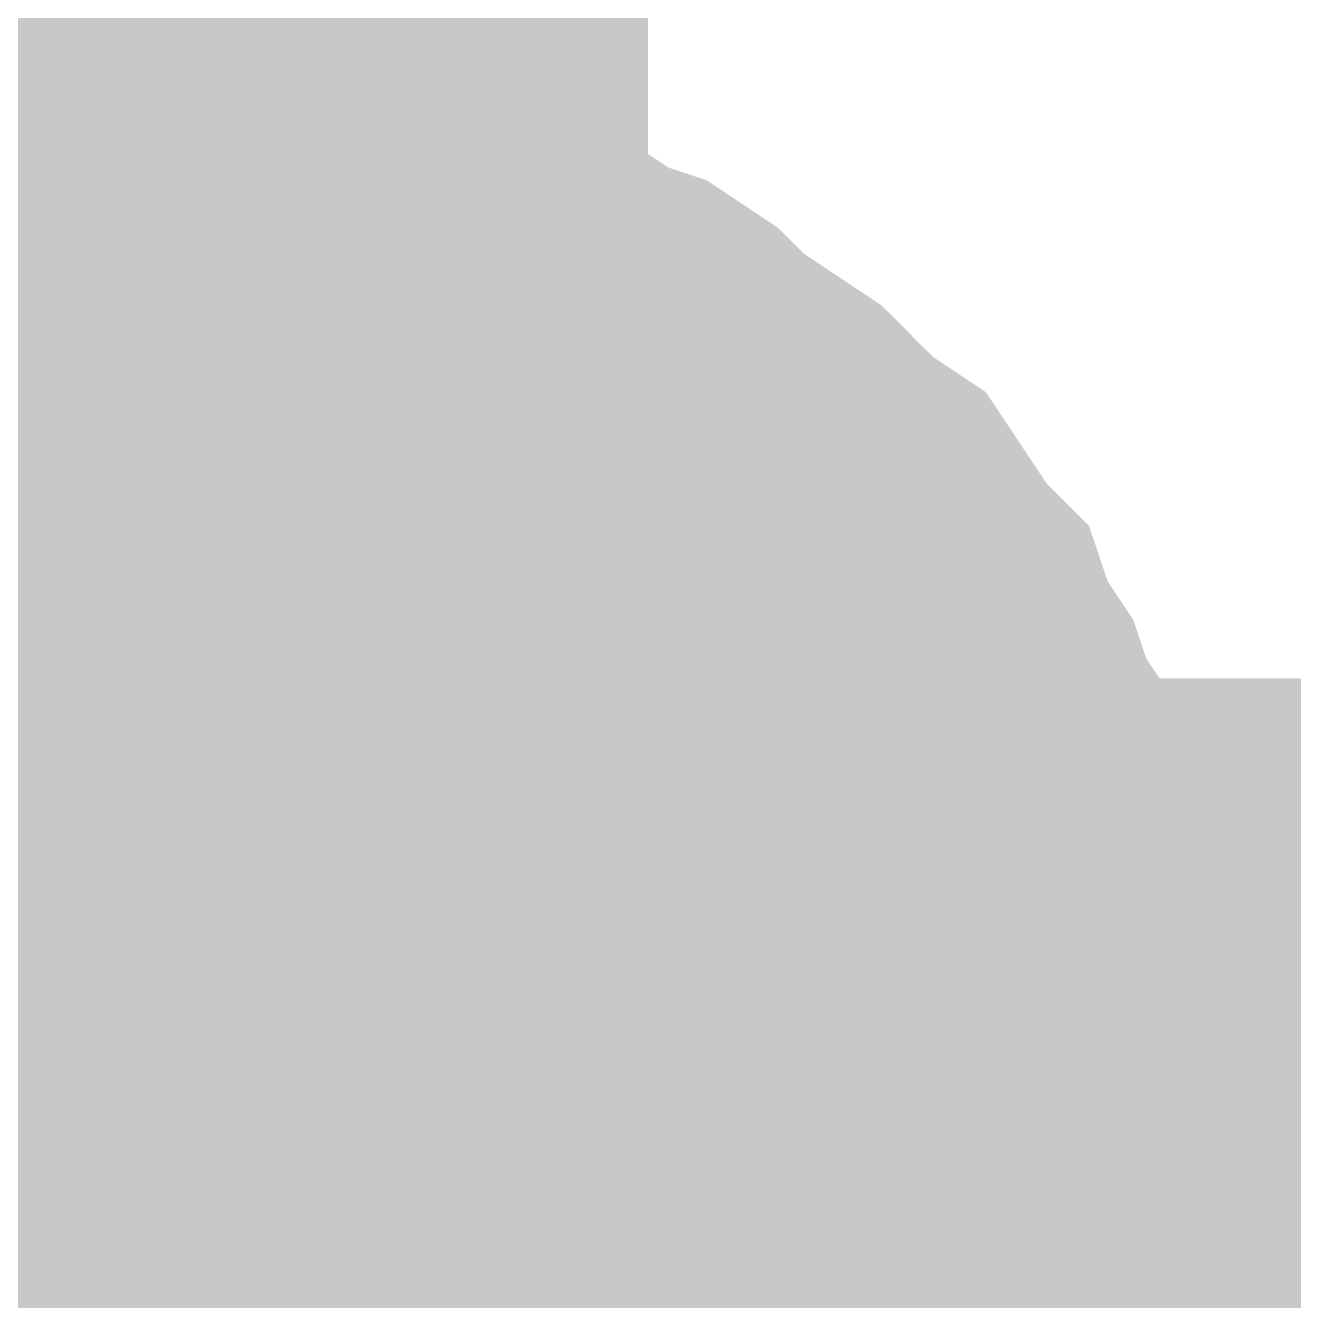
# Model space of a CAD drawing. Header units: inches. Extents: x 0 to 841, y 0 to 594.
# Drawn here: x 67.362 to 68.469, y 539.828 to 540.942 of the extents above; entities that cross this region are included whole.
import ezdxf

# ---------------------------------------------------------------- set-up
doc = ezdxf.new("R2010")
doc.units = ezdxf.units.IN
doc.layers.add('Sheet', color=255, linetype='Continuous')

msp = doc.modelspace()

# ---------------------------------------------------------------- linework, layer by layer
at = {"layer": 'Sheet'}
for points in [[(67.5306, 539.9969, 0.7493, 0.7493, 0), (67.5306, 559.9968, 0.7493, 0.7493, 0)], [(95.0302, 547.4983, 0.7493, 0.7493, 0), (95.0302, 539.9969, 0.7493, 0.7493, 0), (94.9853, 539.9969, 0.7493, 0.7493, 0), (94.9853, 539.9969, 0.7493, 0.7493, 0), (82.5212, 539.9969, 0.7493, 0.7493, 0), (67.5306, 539.9969, 0.7493, 0.7493, 0), (67.5306, 539.9969, 0.7493, 0.7493, 0), (52.5288, 539.9969, 0.7493, 0.7493, 0), (42.5239, 539.9969, 0.7493, 0.7493, 0), (42.5239, 539.9969, 0.7493, 0.7493, 0)], [(67.5306, 544.9941, 0.2997, 0.2997, 0), (67.5306, 539.9969, 0.2997, 0.2997, 0)], [(67.1938, 540.6819, 0.2997, 0.2997, 0), (67.2274, 540.7044, 0.2997, 0.2997, 0), (67.2611, 540.7156, 0.2997, 0.2997, 0), (67.3061, 540.7269, 0.2997, 0.2997, 0), (67.3397, 540.7381, 0.2997, 0.2997, 0), (67.3734, 540.7493, 0.2997, 0.2997, 0), (67.4183, 540.7493, 0.2997, 0.2997, 0), (67.452, 540.7605, 0.2997, 0.2997, 0), (67.4857, 540.7605, 0.2997, 0.2997, 0), (67.5306, 540.7605, 0.2997, 0.2997, 0)], [(67.1938, 540.6819, 0.2997, 0.2997, 0), (67.2274, 540.7044, 0.2997, 0.2997, 0), (67.2611, 540.7156, 0.2997, 0.2997, 0), (67.3061, 540.7269, 0.2997, 0.2997, 0), (67.3397, 540.7381, 0.2997, 0.2997, 0), (67.3734, 540.7493, 0.2997, 0.2997, 0), (67.4183, 540.7493, 0.2997, 0.2997, 0), (67.452, 540.7605, 0.2997, 0.2997, 0), (67.4857, 540.7605, 0.2997, 0.2997, 0), (67.5306, 540.7605, 0.2997, 0.2997, 0)], [(67.1938, 540.6819, 0.2997, 0.2997, 0), (67.2274, 540.7044, 0.2997, 0.2997, 0), (67.2611, 540.7156, 0.2997, 0.2997, 0), (67.3061, 540.7269, 0.2997, 0.2997, 0), (67.3397, 540.7381, 0.2997, 0.2997, 0), (67.3734, 540.7493, 0.2997, 0.2997, 0), (67.4183, 540.7493, 0.2997, 0.2997, 0), (67.452, 540.7605, 0.2997, 0.2997, 0), (67.4857, 540.7605, 0.2997, 0.2997, 0), (67.5306, 540.7605, 0.2997, 0.2997, 0)], [(67.5306, 540.7605, 0.2997, 0.2997, 0), (67.5306, 540.7605, 0.2997, 0.2997, 0)], [(67.5306, 540.7605, 0.2997, 0.2997, 0), (67.5643, 540.7605, 0.2997, 0.2997, 0), (67.6092, 540.7605, 0.2997, 0.2997, 0), (67.6429, 540.7493, 0.2997, 0.2997, 0), (67.6878, 540.7493, 0.2997, 0.2997, 0), (67.7215, 540.7381, 0.2997, 0.2997, 0), (67.7552, 540.7269, 0.2997, 0.2997, 0), (67.7889, 540.7156, 0.2997, 0.2997, 0), (67.8226, 540.7044, 0.2997, 0.2997, 0), (67.8563, 540.6819, 0.2997, 0.2997, 0), (67.89, 540.6707, 0.2997, 0.2997, 0), (67.9236, 540.6483, 0.2997, 0.2997, 0), (67.9461, 540.6258, 0.2997, 0.2997, 0), (67.9798, 540.6033, 0.2997, 0.2997, 0), (68.0135, 540.5809, 0.2997, 0.2997, 0), (68.0359, 540.5584, 0.2997, 0.2997, 0), (68.0584, 540.536, 0.2997, 0.2997, 0), (68.0921, 540.5135, 0.2997, 0.2997, 0), (68.1145, 540.4798, 0.2997, 0.2997, 0), (68.137, 540.4461, 0.2997, 0.2997, 0), (68.1594, 540.4237, 0.2997, 0.2997, 0), (68.1707, 540.39, 0.2997, 0.2997, 0), (68.1931, 540.3563, 0.2997, 0.2997, 0), (68.2044, 540.3226, 0.2997, 0.2997, 0), (68.2268, 540.2889, 0.2997, 0.2997, 0), (68.2381, 540.2552, 0.2997, 0.2997, 0), (68.2493, 540.2215, 0.2997, 0.2997, 0), (68.2605, 540.1878, 0.2997, 0.2997, 0), (68.2717, 540.1542, 0.2997, 0.2997, 0), (68.2717, 540.1092, 0.2997, 0.2997, 0), (68.283, 540.0755, 0.2997, 0.2997, 0), (68.283, 540.0306, 0.2997, 0.2997, 0), (68.283, 539.9969, 0.2997, 0.2997, 0)], [(67.5306, 540.7605, 0.2997, 0.2997, 0), (67.5306, 540.7605, 0.2997, 0.2997, 0)], [(67.5306, 540.7605, 0.2997, 0.2997, 0), (67.5643, 540.7605, 0.2997, 0.2997, 0), (67.6092, 540.7605, 0.2997, 0.2997, 0), (67.6429, 540.7493, 0.2997, 0.2997, 0), (67.6878, 540.7493, 0.2997, 0.2997, 0), (67.7215, 540.7381, 0.2997, 0.2997, 0), (67.7552, 540.7269, 0.2997, 0.2997, 0), (67.7889, 540.7156, 0.2997, 0.2997, 0), (67.8226, 540.7044, 0.2997, 0.2997, 0), (67.8563, 540.6819, 0.2997, 0.2997, 0), (67.89, 540.6707, 0.2997, 0.2997, 0), (67.9236, 540.6483, 0.2997, 0.2997, 0), (67.9461, 540.6258, 0.2997, 0.2997, 0), (67.9798, 540.6033, 0.2997, 0.2997, 0), (68.0135, 540.5809, 0.2997, 0.2997, 0), (68.0359, 540.5584, 0.2997, 0.2997, 0), (68.0584, 540.536, 0.2997, 0.2997, 0), (68.0921, 540.5135, 0.2997, 0.2997, 0), (68.1145, 540.4798, 0.2997, 0.2997, 0), (68.137, 540.4461, 0.2997, 0.2997, 0), (68.1594, 540.4237, 0.2997, 0.2997, 0), (68.1707, 540.39, 0.2997, 0.2997, 0), (68.1931, 540.3563, 0.2997, 0.2997, 0), (68.2044, 540.3226, 0.2997, 0.2997, 0), (68.2268, 540.2889, 0.2997, 0.2997, 0), (68.2381, 540.2552, 0.2997, 0.2997, 0), (68.2493, 540.2215, 0.2997, 0.2997, 0), (68.2605, 540.1878, 0.2997, 0.2997, 0), (68.2717, 540.1542, 0.2997, 0.2997, 0), (68.2717, 540.1092, 0.2997, 0.2997, 0), (68.283, 540.0755, 0.2997, 0.2997, 0), (68.283, 540.0306, 0.2997, 0.2997, 0), (68.283, 539.9969, 0.2997, 0.2997, 0)], [(67.5306, 540.7605, 0.2997, 0.2997, 0), (67.5306, 540.7605, 0.2997, 0.2997, 0)], [(67.5306, 540.7605, 0.2997, 0.2997, 0), (67.5643, 540.7605, 0.2997, 0.2997, 0), (67.6092, 540.7605, 0.2997, 0.2997, 0), (67.6429, 540.7493, 0.2997, 0.2997, 0), (67.6878, 540.7493, 0.2997, 0.2997, 0), (67.7215, 540.7381, 0.2997, 0.2997, 0), (67.7552, 540.7269, 0.2997, 0.2997, 0), (67.7889, 540.7156, 0.2997, 0.2997, 0), (67.8226, 540.7044, 0.2997, 0.2997, 0), (67.8563, 540.6819, 0.2997, 0.2997, 0), (67.89, 540.6707, 0.2997, 0.2997, 0), (67.9236, 540.6483, 0.2997, 0.2997, 0), (67.9461, 540.6258, 0.2997, 0.2997, 0), (67.9798, 540.6033, 0.2997, 0.2997, 0), (68.0135, 540.5809, 0.2997, 0.2997, 0), (68.0359, 540.5584, 0.2997, 0.2997, 0), (68.0584, 540.536, 0.2997, 0.2997, 0), (68.0921, 540.5135, 0.2997, 0.2997, 0), (68.1145, 540.4798, 0.2997, 0.2997, 0), (68.137, 540.4461, 0.2997, 0.2997, 0), (68.1594, 540.4237, 0.2997, 0.2997, 0), (68.1707, 540.39, 0.2997, 0.2997, 0), (68.1931, 540.3563, 0.2997, 0.2997, 0), (68.2044, 540.3226, 0.2997, 0.2997, 0), (68.2268, 540.2889, 0.2997, 0.2997, 0), (68.2381, 540.2552, 0.2997, 0.2997, 0), (68.2493, 540.2215, 0.2997, 0.2997, 0), (68.2605, 540.1878, 0.2997, 0.2997, 0), (68.2717, 540.1542, 0.2997, 0.2997, 0), (68.2717, 540.1092, 0.2997, 0.2997, 0), (68.283, 540.0755, 0.2997, 0.2997, 0), (68.283, 540.0306, 0.2997, 0.2997, 0), (68.283, 539.9969, 0.2997, 0.2997, 0)], [(67.3061, 540.7269, 0.0991, 0.0991, 0), (67.3397, 540.7381, 0.0991, 0.0991, 0), (67.3734, 540.7493, 0.0991, 0.0991, 0), (67.4183, 540.7493, 0.0991, 0.0991, 0), (67.452, 540.7605, 0.0991, 0.0991, 0), (67.4857, 540.7605, 0.0991, 0.0991, 0), (67.5306, 540.7605, 0.0991, 0.0991, 0)], [(67.3061, 540.7269, 0.0991, 0.0991, 0), (67.3397, 540.7381, 0.0991, 0.0991, 0), (67.3734, 540.7493, 0.0991, 0.0991, 0), (67.4183, 540.7493, 0.0991, 0.0991, 0), (67.452, 540.7605, 0.0991, 0.0991, 0), (67.4857, 540.7605, 0.0991, 0.0991, 0), (67.5306, 540.7605, 0.0991, 0.0991, 0)], [(67.3061, 540.7269, 0.0991, 0.0991, 0), (67.3397, 540.7381, 0.0991, 0.0991, 0), (67.3734, 540.7493, 0.0991, 0.0991, 0), (67.4183, 540.7493, 0.0991, 0.0991, 0), (67.452, 540.7605, 0.0991, 0.0991, 0), (67.4857, 540.7605, 0.0991, 0.0991, 0), (67.5306, 540.7605, 0.0991, 0.0991, 0)], [(67.5306, 540.7605, 0.0991, 0.0991, 0), (67.5306, 540.7605, 0.0991, 0.0991, 0)], [(67.5306, 540.7605, 0.0991, 0.0991, 0), (67.5643, 540.7605, 0.0991, 0.0991, 0), (67.6092, 540.7605, 0.0991, 0.0991, 0), (67.6429, 540.7493, 0.0991, 0.0991, 0), (67.6878, 540.7493, 0.0991, 0.0991, 0), (67.7215, 540.7381, 0.0991, 0.0991, 0), (67.7552, 540.7269, 0.0991, 0.0991, 0), (67.7889, 540.7156, 0.0991, 0.0991, 0), (67.8226, 540.7044, 0.0991, 0.0991, 0), (67.8563, 540.6819, 0.0991, 0.0991, 0), (67.89, 540.6707, 0.0991, 0.0991, 0), (67.9236, 540.6483, 0.0991, 0.0991, 0), (67.9461, 540.6258, 0.0991, 0.0991, 0), (67.9798, 540.6033, 0.0991, 0.0991, 0), (68.0135, 540.5809, 0.0991, 0.0991, 0), (68.0359, 540.5584, 0.0991, 0.0991, 0), (68.0584, 540.536, 0.0991, 0.0991, 0), (68.0921, 540.5135, 0.0991, 0.0991, 0), (68.1145, 540.4798, 0.0991, 0.0991, 0), (68.137, 540.4461, 0.0991, 0.0991, 0), (68.1594, 540.4237, 0.0991, 0.0991, 0), (68.1707, 540.39, 0.0991, 0.0991, 0), (68.1931, 540.3563, 0.0991, 0.0991, 0), (68.2044, 540.3226, 0.0991, 0.0991, 0), (68.2268, 540.2889, 0.0991, 0.0991, 0), (68.2381, 540.2552, 0.0991, 0.0991, 0), (68.2493, 540.2215, 0.0991, 0.0991, 0), (68.2605, 540.1878, 0.0991, 0.0991, 0), (68.2717, 540.1542, 0.0991, 0.0991, 0), (68.2717, 540.1092, 0.0991, 0.0991, 0), (68.283, 540.0755, 0.0991, 0.0991, 0), (68.283, 540.0306, 0.0991, 0.0991, 0), (68.283, 539.9969, 0.0991, 0.0991, 0)], [(67.5306, 540.7605, 0.0991, 0.0991, 0), (67.5306, 540.7605, 0.0991, 0.0991, 0)], [(67.5306, 540.7605, 0.0991, 0.0991, 0), (67.5643, 540.7605, 0.0991, 0.0991, 0), (67.6092, 540.7605, 0.0991, 0.0991, 0), (67.6429, 540.7493, 0.0991, 0.0991, 0), (67.6878, 540.7493, 0.0991, 0.0991, 0), (67.7215, 540.7381, 0.0991, 0.0991, 0), (67.7552, 540.7269, 0.0991, 0.0991, 0), (67.7889, 540.7156, 0.0991, 0.0991, 0), (67.8226, 540.7044, 0.0991, 0.0991, 0), (67.8563, 540.6819, 0.0991, 0.0991, 0), (67.89, 540.6707, 0.0991, 0.0991, 0), (67.9236, 540.6483, 0.0991, 0.0991, 0), (67.9461, 540.6258, 0.0991, 0.0991, 0), (67.9798, 540.6033, 0.0991, 0.0991, 0), (68.0135, 540.5809, 0.0991, 0.0991, 0), (68.0359, 540.5584, 0.0991, 0.0991, 0), (68.0584, 540.536, 0.0991, 0.0991, 0), (68.0921, 540.5135, 0.0991, 0.0991, 0), (68.1145, 540.4798, 0.0991, 0.0991, 0), (68.137, 540.4461, 0.0991, 0.0991, 0), (68.1594, 540.4237, 0.0991, 0.0991, 0), (68.1707, 540.39, 0.0991, 0.0991, 0), (68.1931, 540.3563, 0.0991, 0.0991, 0), (68.2044, 540.3226, 0.0991, 0.0991, 0), (68.2268, 540.2889, 0.0991, 0.0991, 0), (68.2381, 540.2552, 0.0991, 0.0991, 0), (68.2493, 540.2215, 0.0991, 0.0991, 0), (68.2605, 540.1878, 0.0991, 0.0991, 0), (68.2717, 540.1542, 0.0991, 0.0991, 0), (68.2717, 540.1092, 0.0991, 0.0991, 0), (68.283, 540.0755, 0.0991, 0.0991, 0), (68.283, 540.0306, 0.0991, 0.0991, 0), (68.283, 539.9969, 0.0991, 0.0991, 0)], [(67.5306, 540.7605, 0.0991, 0.0991, 0), (67.5306, 540.7605, 0.0991, 0.0991, 0)], [(67.5306, 540.7605, 0.0991, 0.0991, 0), (67.5643, 540.7605, 0.0991, 0.0991, 0), (67.6092, 540.7605, 0.0991, 0.0991, 0), (67.6429, 540.7493, 0.0991, 0.0991, 0), (67.6878, 540.7493, 0.0991, 0.0991, 0), (67.7215, 540.7381, 0.0991, 0.0991, 0), (67.7552, 540.7269, 0.0991, 0.0991, 0), (67.7889, 540.7156, 0.0991, 0.0991, 0), (67.8226, 540.7044, 0.0991, 0.0991, 0), (67.8563, 540.6819, 0.0991, 0.0991, 0), (67.89, 540.6707, 0.0991, 0.0991, 0), (67.9236, 540.6483, 0.0991, 0.0991, 0), (67.9461, 540.6258, 0.0991, 0.0991, 0), (67.9798, 540.6033, 0.0991, 0.0991, 0), (68.0135, 540.5809, 0.0991, 0.0991, 0), (68.0359, 540.5584, 0.0991, 0.0991, 0), (68.0584, 540.536, 0.0991, 0.0991, 0), (68.0921, 540.5135, 0.0991, 0.0991, 0), (68.1145, 540.4798, 0.0991, 0.0991, 0), (68.137, 540.4461, 0.0991, 0.0991, 0), (68.1594, 540.4237, 0.0991, 0.0991, 0), (68.1707, 540.39, 0.0991, 0.0991, 0), (68.1931, 540.3563, 0.0991, 0.0991, 0), (68.2044, 540.3226, 0.0991, 0.0991, 0), (68.2268, 540.2889, 0.0991, 0.0991, 0), (68.2381, 540.2552, 0.0991, 0.0991, 0), (68.2493, 540.2215, 0.0991, 0.0991, 0), (68.2605, 540.1878, 0.0991, 0.0991, 0), (68.2717, 540.1542, 0.0991, 0.0991, 0), (68.2717, 540.1092, 0.0991, 0.0991, 0), (68.283, 540.0755, 0.0991, 0.0991, 0), (68.283, 540.0306, 0.0991, 0.0991, 0), (68.283, 539.9969, 0.0991, 0.0991, 0)], [(67.205, 540.39, 0.2997, 0.2997, 0), (67.2274, 540.4012, 0.2997, 0.2997, 0), (67.2387, 540.4124, 0.2997, 0.2997, 0), (67.2611, 540.4349, 0.2997, 0.2997, 0), (67.2836, 540.4461, 0.2997, 0.2997, 0), (67.3061, 540.4574, 0.2997, 0.2997, 0), (67.3285, 540.4574, 0.2997, 0.2997, 0), (67.351, 540.4686, 0.2997, 0.2997, 0), (67.3734, 540.4798, 0.2997, 0.2997, 0), (67.4071, 540.491, 0.2997, 0.2997, 0), (67.4296, 540.491, 0.2997, 0.2997, 0), (67.452, 540.491, 0.2997, 0.2997, 0), (67.4745, 540.5023, 0.2997, 0.2997, 0), (67.5082, 540.5023, 0.2997, 0.2997, 0), (67.5306, 540.5023, 0.2997, 0.2997, 0)], [(67.205, 540.39, 0.2997, 0.2997, 0), (67.2274, 540.4012, 0.2997, 0.2997, 0), (67.2387, 540.4124, 0.2997, 0.2997, 0), (67.2611, 540.4349, 0.2997, 0.2997, 0), (67.2836, 540.4461, 0.2997, 0.2997, 0), (67.3061, 540.4574, 0.2997, 0.2997, 0), (67.3285, 540.4574, 0.2997, 0.2997, 0), (67.351, 540.4686, 0.2997, 0.2997, 0), (67.3734, 540.4798, 0.2997, 0.2997, 0), (67.4071, 540.491, 0.2997, 0.2997, 0), (67.4296, 540.491, 0.2997, 0.2997, 0), (67.452, 540.491, 0.2997, 0.2997, 0), (67.4745, 540.5023, 0.2997, 0.2997, 0), (67.5082, 540.5023, 0.2997, 0.2997, 0), (67.5306, 540.5023, 0.2997, 0.2997, 0)], [(67.5306, 540.5023, 0.2997, 0.2997, 0), (67.5306, 540.5023, 0.2997, 0.2997, 0)], [(67.5306, 540.5023, 0.2997, 0.2997, 0), (67.5531, 540.5023, 0.2997, 0.2997, 0), (67.5868, 540.5023, 0.2997, 0.2997, 0), (67.6092, 540.491, 0.2997, 0.2997, 0), (67.6317, 540.491, 0.2997, 0.2997, 0), (67.6541, 540.491, 0.2997, 0.2997, 0), (67.6766, 540.4798, 0.2997, 0.2997, 0), (67.7103, 540.4686, 0.2997, 0.2997, 0), (67.7327, 540.4574, 0.2997, 0.2997, 0), (67.7552, 540.4574, 0.2997, 0.2997, 0), (67.7777, 540.4461, 0.2997, 0.2997, 0), (67.7889, 540.4349, 0.2997, 0.2997, 0), (67.8114, 540.4124, 0.2997, 0.2997, 0), (67.8338, 540.4012, 0.2997, 0.2997, 0), (67.8563, 540.39, 0.2997, 0.2997, 0), (67.8675, 540.3675, 0.2997, 0.2997, 0), (67.89, 540.3563, 0.2997, 0.2997, 0), (67.9012, 540.3338, 0.2997, 0.2997, 0), (67.9236, 540.3226, 0.2997, 0.2997, 0), (67.9349, 540.3001, 0.2997, 0.2997, 0), (67.9461, 540.2777, 0.2997, 0.2997, 0), (67.9686, 540.2552, 0.2997, 0.2997, 0), (67.9798, 540.244, 0.2997, 0.2997, 0), (67.991, 540.2215, 0.2997, 0.2997, 0), (67.991, 540.1991, 0.2997, 0.2997, 0), (68.0022, 540.1766, 0.2997, 0.2997, 0), (68.0135, 540.1429, 0.2997, 0.2997, 0), (68.0247, 540.1205, 0.2997, 0.2997, 0), (68.0247, 540.098, 0.2997, 0.2997, 0), (68.0247, 540.0755, 0.2997, 0.2997, 0), (68.0359, 540.0531, 0.2997, 0.2997, 0), (68.0359, 540.0194, 0.2997, 0.2997, 0), (68.0359, 539.9969, 0.2997, 0.2997, 0)], [(67.5306, 540.5023, 0.2997, 0.2997, 0), (67.5306, 540.5023, 0.2997, 0.2997, 0)], [(67.5306, 540.5023, 0.2997, 0.2997, 0), (67.5531, 540.5023, 0.2997, 0.2997, 0), (67.5868, 540.5023, 0.2997, 0.2997, 0), (67.6092, 540.491, 0.2997, 0.2997, 0), (67.6317, 540.491, 0.2997, 0.2997, 0), (67.6541, 540.491, 0.2997, 0.2997, 0), (67.6766, 540.4798, 0.2997, 0.2997, 0), (67.7103, 540.4686, 0.2997, 0.2997, 0), (67.7327, 540.4574, 0.2997, 0.2997, 0), (67.7552, 540.4574, 0.2997, 0.2997, 0), (67.7777, 540.4461, 0.2997, 0.2997, 0), (67.7889, 540.4349, 0.2997, 0.2997, 0), (67.8114, 540.4124, 0.2997, 0.2997, 0), (67.8338, 540.4012, 0.2997, 0.2997, 0), (67.8563, 540.39, 0.2997, 0.2997, 0), (67.8675, 540.3675, 0.2997, 0.2997, 0), (67.89, 540.3563, 0.2997, 0.2997, 0), (67.9012, 540.3338, 0.2997, 0.2997, 0), (67.9236, 540.3226, 0.2997, 0.2997, 0), (67.9349, 540.3001, 0.2997, 0.2997, 0), (67.9461, 540.2777, 0.2997, 0.2997, 0), (67.9686, 540.2552, 0.2997, 0.2997, 0), (67.9798, 540.244, 0.2997, 0.2997, 0), (67.991, 540.2215, 0.2997, 0.2997, 0), (67.991, 540.1991, 0.2997, 0.2997, 0), (68.0022, 540.1766, 0.2997, 0.2997, 0), (68.0135, 540.1429, 0.2997, 0.2997, 0), (68.0247, 540.1205, 0.2997, 0.2997, 0), (68.0247, 540.098, 0.2997, 0.2997, 0), (68.0247, 540.0755, 0.2997, 0.2997, 0), (68.0359, 540.0531, 0.2997, 0.2997, 0), (68.0359, 540.0194, 0.2997, 0.2997, 0), (68.0359, 539.9969, 0.2997, 0.2997, 0)], [(67.3061, 540.4574, 0.0991, 0.0991, 0), (67.3285, 540.4574, 0.0991, 0.0991, 0), (67.351, 540.4686, 0.0991, 0.0991, 0), (67.3734, 540.4798, 0.0991, 0.0991, 0), (67.4071, 540.491, 0.0991, 0.0991, 0), (67.4296, 540.491, 0.0991, 0.0991, 0), (67.452, 540.491, 0.0991, 0.0991, 0), (67.4745, 540.5023, 0.0991, 0.0991, 0), (67.5082, 540.5023, 0.0991, 0.0991, 0), (67.5306, 540.5023, 0.0991, 0.0991, 0)], [(67.3061, 540.4574, 0.0991, 0.0991, 0), (67.3285, 540.4574, 0.0991, 0.0991, 0), (67.351, 540.4686, 0.0991, 0.0991, 0), (67.3734, 540.4798, 0.0991, 0.0991, 0), (67.4071, 540.491, 0.0991, 0.0991, 0), (67.4296, 540.491, 0.0991, 0.0991, 0), (67.452, 540.491, 0.0991, 0.0991, 0), (67.4745, 540.5023, 0.0991, 0.0991, 0), (67.5082, 540.5023, 0.0991, 0.0991, 0), (67.5306, 540.5023, 0.0991, 0.0991, 0)], [(67.5306, 540.5023, 0.0991, 0.0991, 0), (67.5306, 540.5023, 0.0991, 0.0991, 0)], [(67.5306, 540.5023, 0.0991, 0.0991, 0), (67.5531, 540.5023, 0.0991, 0.0991, 0), (67.5868, 540.5023, 0.0991, 0.0991, 0), (67.6092, 540.491, 0.0991, 0.0991, 0), (67.6317, 540.491, 0.0991, 0.0991, 0), (67.6541, 540.491, 0.0991, 0.0991, 0), (67.6766, 540.4798, 0.0991, 0.0991, 0), (67.7103, 540.4686, 0.0991, 0.0991, 0), (67.7327, 540.4574, 0.0991, 0.0991, 0), (67.7552, 540.4574, 0.0991, 0.0991, 0), (67.7777, 540.4461, 0.0991, 0.0991, 0), (67.7889, 540.4349, 0.0991, 0.0991, 0), (67.8114, 540.4124, 0.0991, 0.0991, 0), (67.8338, 540.4012, 0.0991, 0.0991, 0), (67.8563, 540.39, 0.0991, 0.0991, 0), (67.8675, 540.3675, 0.0991, 0.0991, 0), (67.89, 540.3563, 0.0991, 0.0991, 0), (67.9012, 540.3338, 0.0991, 0.0991, 0), (67.9236, 540.3226, 0.0991, 0.0991, 0), (67.9349, 540.3001, 0.0991, 0.0991, 0), (67.9461, 540.2777, 0.0991, 0.0991, 0), (67.9686, 540.2552, 0.0991, 0.0991, 0), (67.9798, 540.244, 0.0991, 0.0991, 0), (67.991, 540.2215, 0.0991, 0.0991, 0), (67.991, 540.1991, 0.0991, 0.0991, 0), (68.0022, 540.1766, 0.0991, 0.0991, 0), (68.0135, 540.1429, 0.0991, 0.0991, 0), (68.0247, 540.1205, 0.0991, 0.0991, 0), (68.0247, 540.098, 0.0991, 0.0991, 0), (68.0247, 540.0755, 0.0991, 0.0991, 0), (68.0359, 540.0531, 0.0991, 0.0991, 0), (68.0359, 540.0194, 0.0991, 0.0991, 0), (68.0359, 539.9969, 0.0991, 0.0991, 0)], [(67.5306, 540.5023, 0.0991, 0.0991, 0), (67.5306, 540.5023, 0.0991, 0.0991, 0)], [(67.5306, 540.5023, 0.0991, 0.0991, 0), (67.5531, 540.5023, 0.0991, 0.0991, 0), (67.5868, 540.5023, 0.0991, 0.0991, 0), (67.6092, 540.491, 0.0991, 0.0991, 0), (67.6317, 540.491, 0.0991, 0.0991, 0), (67.6541, 540.491, 0.0991, 0.0991, 0), (67.6766, 540.4798, 0.0991, 0.0991, 0), (67.7103, 540.4686, 0.0991, 0.0991, 0), (67.7327, 540.4574, 0.0991, 0.0991, 0), (67.7552, 540.4574, 0.0991, 0.0991, 0), (67.7777, 540.4461, 0.0991, 0.0991, 0), (67.7889, 540.4349, 0.0991, 0.0991, 0), (67.8114, 540.4124, 0.0991, 0.0991, 0), (67.8338, 540.4012, 0.0991, 0.0991, 0), (67.8563, 540.39, 0.0991, 0.0991, 0), (67.8675, 540.3675, 0.0991, 0.0991, 0), (67.89, 540.3563, 0.0991, 0.0991, 0), (67.9012, 540.3338, 0.0991, 0.0991, 0), (67.9236, 540.3226, 0.0991, 0.0991, 0), (67.9349, 540.3001, 0.0991, 0.0991, 0), (67.9461, 540.2777, 0.0991, 0.0991, 0), (67.9686, 540.2552, 0.0991, 0.0991, 0), (67.9798, 540.244, 0.0991, 0.0991, 0), (67.991, 540.2215, 0.0991, 0.0991, 0), (67.991, 540.1991, 0.0991, 0.0991, 0), (68.0022, 540.1766, 0.0991, 0.0991, 0), (68.0135, 540.1429, 0.0991, 0.0991, 0), (68.0247, 540.1205, 0.0991, 0.0991, 0), (68.0247, 540.098, 0.0991, 0.0991, 0), (68.0247, 540.0755, 0.0991, 0.0991, 0), (68.0359, 540.0531, 0.0991, 0.0991, 0), (68.0359, 540.0194, 0.0991, 0.0991, 0), (68.0359, 539.9969, 0.0991, 0.0991, 0)], [(68.0359, 539.9969, 0.2997, 0.2997, 0), (68.0359, 539.9745, 0.2997, 0.2997, 0), (68.0359, 539.9408, 0.2997, 0.2997, 0), (68.0247, 539.9183, 0.2997, 0.2997, 0), (68.0247, 539.8959, 0.2997, 0.2997, 0), (68.0247, 539.8734, 0.2997, 0.2997, 0), (68.0135, 539.851, 0.2997, 0.2997, 0), (68.0022, 539.8173, 0.2997, 0.2997, 0), (67.991, 539.7948, 0.2997, 0.2997, 0), (67.991, 539.7723, 0.2997, 0.2997, 0), (67.9798, 539.7499, 0.2997, 0.2997, 0), (67.9686, 539.7387, 0.2997, 0.2997, 0), (67.9461, 539.7162, 0.2997, 0.2997, 0), (67.9349, 539.6937, 0.2997, 0.2997, 0), (67.9236, 539.6713, 0.2997, 0.2997, 0)], [(68.0359, 539.9969, 0.2997, 0.2997, 0), (68.0359, 539.9745, 0.2997, 0.2997, 0), (68.0359, 539.9408, 0.2997, 0.2997, 0), (68.0247, 539.9183, 0.2997, 0.2997, 0), (68.0247, 539.8959, 0.2997, 0.2997, 0), (68.0247, 539.8734, 0.2997, 0.2997, 0), (68.0135, 539.851, 0.2997, 0.2997, 0), (68.0022, 539.8173, 0.2997, 0.2997, 0), (67.991, 539.7948, 0.2997, 0.2997, 0), (67.991, 539.7723, 0.2997, 0.2997, 0), (67.9798, 539.7499, 0.2997, 0.2997, 0), (67.9686, 539.7387, 0.2997, 0.2997, 0), (67.9461, 539.7162, 0.2997, 0.2997, 0), (67.9349, 539.6937, 0.2997, 0.2997, 0), (67.9236, 539.6713, 0.2997, 0.2997, 0)], [(68.0359, 539.9969, 0.2997, 0.2997, 0), (68.0359, 539.9969, 0.2997, 0.2997, 0), (68.0359, 539.9969, 0.2997, 0.2997, 0), (68.0359, 539.9969, 0.2997, 0.2997, 0), (68.0359, 539.9969, 0.2997, 0.2997, 0), (68.0359, 539.9969, 0.2997, 0.2997, 0), (68.0359, 539.9969, 0.2997, 0.2997, 0), (68.0359, 539.9969, 0.2997, 0.2997, 0), (68.0359, 539.9969, 0.2997, 0.2997, 0), (68.0359, 539.9969, 0.2997, 0.2997, 0), (68.0359, 539.9969, 0.2997, 0.2997, 0), (68.0359, 539.9969, 0.2997, 0.2997, 0), (68.0359, 539.9969, 0.2997, 0.2997, 0), (68.0359, 539.9969, 0.2997, 0.2997, 0), (68.0359, 539.9969, 0.2997, 0.2997, 0), (68.0359, 539.9969, 0.2997, 0.2997, 0), (68.0359, 539.9969, 0.2997, 0.2997, 0), (68.0359, 539.9969, 0.2997, 0.2997, 0), (68.0359, 539.9969, 0.2997, 0.2997, 0), (68.0359, 539.9969, 0.2997, 0.2997, 0), (68.0359, 539.9969, 0.2997, 0.2997, 0), (68.0359, 539.9969, 0.2997, 0.2997, 0), (68.0359, 539.9969, 0.2997, 0.2997, 0), (68.0359, 539.9969, 0.2997, 0.2997, 0), (68.0359, 539.9969, 0.2997, 0.2997, 0), (68.0359, 539.9969, 0.2997, 0.2997, 0), (68.0359, 539.9969, 0.2997, 0.2997, 0), (68.0359, 539.9969, 0.2997, 0.2997, 0), (68.0359, 539.9969, 0.2997, 0.2997, 0), (68.0359, 539.9969, 0.2997, 0.2997, 0), (68.0359, 539.9969, 0.2997, 0.2997, 0), (68.0359, 539.9969, 0.2997, 0.2997, 0), (68.0359, 539.9969, 0.2997, 0.2997, 0)], [(68.0359, 539.9969, 0.2997, 0.2997, 0), (68.0359, 539.9969, 0.2997, 0.2997, 0)], [(68.0359, 539.9969, 0.2997, 0.2997, 0), (68.0359, 539.9969, 0.2997, 0.2997, 0), (68.0359, 539.9969, 0.2997, 0.2997, 0), (68.0359, 539.9969, 0.2997, 0.2997, 0), (68.0359, 539.9969, 0.2997, 0.2997, 0), (68.0359, 539.9969, 0.2997, 0.2997, 0), (68.0359, 539.9969, 0.2997, 0.2997, 0), (68.0359, 539.9969, 0.2997, 0.2997, 0), (68.0359, 539.9969, 0.2997, 0.2997, 0), (68.0359, 539.9969, 0.2997, 0.2997, 0), (68.0359, 539.9969, 0.2997, 0.2997, 0), (68.0359, 539.9969, 0.2997, 0.2997, 0), (68.0359, 539.9969, 0.2997, 0.2997, 0), (68.0359, 539.9969, 0.2997, 0.2997, 0), (68.0359, 539.9969, 0.2997, 0.2997, 0), (68.0359, 539.9969, 0.2997, 0.2997, 0), (68.0359, 539.9969, 0.2997, 0.2997, 0), (68.0359, 539.9969, 0.2997, 0.2997, 0), (68.0359, 539.9969, 0.2997, 0.2997, 0), (68.0359, 539.9969, 0.2997, 0.2997, 0), (68.0359, 539.9969, 0.2997, 0.2997, 0), (68.0359, 539.9969, 0.2997, 0.2997, 0), (68.0359, 539.9969, 0.2997, 0.2997, 0), (68.0359, 539.9969, 0.2997, 0.2997, 0), (68.0359, 539.9969, 0.2997, 0.2997, 0), (68.0359, 539.9969, 0.2997, 0.2997, 0), (68.0359, 539.9969, 0.2997, 0.2997, 0), (68.0359, 539.9969, 0.2997, 0.2997, 0), (68.0359, 539.9969, 0.2997, 0.2997, 0), (68.0359, 539.9969, 0.2997, 0.2997, 0), (68.0359, 539.9969, 0.2997, 0.2997, 0), (68.0359, 539.9969, 0.2997, 0.2997, 0), (68.0359, 539.9969, 0.2997, 0.2997, 0)], [(68.0359, 539.9969, 0.2997, 0.2997, 0), (68.0359, 539.9969, 0.2997, 0.2997, 0)], [(68.283, 539.9969, 0.2997, 0.2997, 0), (68.283, 539.952, 0.2997, 0.2997, 0), (68.283, 539.9183, 0.2997, 0.2997, 0), (68.2717, 539.8846, 0.2997, 0.2997, 0), (68.2717, 539.8397, 0.2997, 0.2997, 0), (68.2605, 539.806, 0.2997, 0.2997, 0), (68.2493, 539.7723, 0.2997, 0.2997, 0), (68.2381, 539.7274, 0.2997, 0.2997, 0), (68.2268, 539.6937, 0.2997, 0.2997, 0), (68.2044, 539.6601, 0.2997, 0.2997, 0)], [(68.283, 539.9969, 0.2997, 0.2997, 0), (68.283, 539.952, 0.2997, 0.2997, 0), (68.283, 539.9183, 0.2997, 0.2997, 0), (68.2717, 539.8846, 0.2997, 0.2997, 0), (68.2717, 539.8397, 0.2997, 0.2997, 0), (68.2605, 539.806, 0.2997, 0.2997, 0), (68.2493, 539.7723, 0.2997, 0.2997, 0), (68.2381, 539.7274, 0.2997, 0.2997, 0), (68.2268, 539.6937, 0.2997, 0.2997, 0), (68.2044, 539.6601, 0.2997, 0.2997, 0)], [(68.283, 539.9969, 0.2997, 0.2997, 0), (68.283, 539.952, 0.2997, 0.2997, 0), (68.283, 539.9183, 0.2997, 0.2997, 0), (68.2717, 539.8846, 0.2997, 0.2997, 0), (68.2717, 539.8397, 0.2997, 0.2997, 0), (68.2605, 539.806, 0.2997, 0.2997, 0), (68.2493, 539.7723, 0.2997, 0.2997, 0), (68.2381, 539.7274, 0.2997, 0.2997, 0), (68.2268, 539.6937, 0.2997, 0.2997, 0), (68.2044, 539.6601, 0.2997, 0.2997, 0)], [(68.283, 539.9969, 0.2997, 0.2997, 0), (68.283, 539.9969, 0.2997, 0.2997, 0), (68.283, 539.9969, 0.2997, 0.2997, 0), (68.283, 539.9969, 0.2997, 0.2997, 0), (68.283, 539.9969, 0.2997, 0.2997, 0), (68.283, 539.9969, 0.2997, 0.2997, 0), (68.283, 539.9969, 0.2997, 0.2997, 0), (68.283, 539.9969, 0.2997, 0.2997, 0), (68.283, 539.9969, 0.2997, 0.2997, 0), (68.283, 539.9969, 0.2997, 0.2997, 0), (68.283, 539.9969, 0.2997, 0.2997, 0), (68.283, 539.9969, 0.2997, 0.2997, 0), (68.283, 539.9969, 0.2997, 0.2997, 0), (68.283, 539.9969, 0.2997, 0.2997, 0), (68.283, 539.9969, 0.2997, 0.2997, 0), (68.283, 539.9969, 0.2997, 0.2997, 0), (68.283, 539.9969, 0.2997, 0.2997, 0), (68.283, 539.9969, 0.2997, 0.2997, 0), (68.283, 539.9969, 0.2997, 0.2997, 0), (68.283, 539.9969, 0.2997, 0.2997, 0), (68.283, 539.9969, 0.2997, 0.2997, 0), (68.283, 539.9969, 0.2997, 0.2997, 0), (68.283, 539.9969, 0.2997, 0.2997, 0), (68.283, 539.9969, 0.2997, 0.2997, 0), (68.283, 539.9969, 0.2997, 0.2997, 0), (68.283, 539.9969, 0.2997, 0.2997, 0), (68.283, 539.9969, 0.2997, 0.2997, 0), (68.283, 539.9969, 0.2997, 0.2997, 0), (68.283, 539.9969, 0.2997, 0.2997, 0), (68.283, 539.9969, 0.2997, 0.2997, 0), (68.283, 539.9969, 0.2997, 0.2997, 0), (68.283, 539.9969, 0.2997, 0.2997, 0), (68.283, 539.9969, 0.2997, 0.2997, 0)], [(68.283, 539.9969, 0.2997, 0.2997, 0), (68.283, 539.9969, 0.2997, 0.2997, 0)], [(68.283, 539.9969, 0.2997, 0.2997, 0), (68.283, 539.9969, 0.2997, 0.2997, 0), (68.283, 539.9969, 0.2997, 0.2997, 0), (68.283, 539.9969, 0.2997, 0.2997, 0), (68.283, 539.9969, 0.2997, 0.2997, 0), (68.283, 539.9969, 0.2997, 0.2997, 0), (68.283, 539.9969, 0.2997, 0.2997, 0), (68.283, 539.9969, 0.2997, 0.2997, 0), (68.283, 539.9969, 0.2997, 0.2997, 0), (68.283, 539.9969, 0.2997, 0.2997, 0), (68.283, 539.9969, 0.2997, 0.2997, 0), (68.283, 539.9969, 0.2997, 0.2997, 0), (68.283, 539.9969, 0.2997, 0.2997, 0), (68.283, 539.9969, 0.2997, 0.2997, 0), (68.283, 539.9969, 0.2997, 0.2997, 0), (68.283, 539.9969, 0.2997, 0.2997, 0), (68.283, 539.9969, 0.2997, 0.2997, 0), (68.283, 539.9969, 0.2997, 0.2997, 0), (68.283, 539.9969, 0.2997, 0.2997, 0), (68.283, 539.9969, 0.2997, 0.2997, 0), (68.283, 539.9969, 0.2997, 0.2997, 0), (68.283, 539.9969, 0.2997, 0.2997, 0), (68.283, 539.9969, 0.2997, 0.2997, 0), (68.283, 539.9969, 0.2997, 0.2997, 0), (68.283, 539.9969, 0.2997, 0.2997, 0), (68.283, 539.9969, 0.2997, 0.2997, 0), (68.283, 539.9969, 0.2997, 0.2997, 0), (68.283, 539.9969, 0.2997, 0.2997, 0), (68.283, 539.9969, 0.2997, 0.2997, 0), (68.283, 539.9969, 0.2997, 0.2997, 0), (68.283, 539.9969, 0.2997, 0.2997, 0), (68.283, 539.9969, 0.2997, 0.2997, 0), (68.283, 539.9969, 0.2997, 0.2997, 0)], [(68.283, 539.9969, 0.2997, 0.2997, 0), (68.283, 539.9969, 0.2997, 0.2997, 0)], [(68.283, 539.9969, 0.2997, 0.2997, 0), (68.283, 539.9969, 0.2997, 0.2997, 0), (68.283, 539.9969, 0.2997, 0.2997, 0), (68.283, 539.9969, 0.2997, 0.2997, 0), (68.283, 539.9969, 0.2997, 0.2997, 0), (68.283, 539.9969, 0.2997, 0.2997, 0), (68.283, 539.9969, 0.2997, 0.2997, 0), (68.283, 539.9969, 0.2997, 0.2997, 0), (68.283, 539.9969, 0.2997, 0.2997, 0), (68.283, 539.9969, 0.2997, 0.2997, 0), (68.283, 539.9969, 0.2997, 0.2997, 0), (68.283, 539.9969, 0.2997, 0.2997, 0), (68.283, 539.9969, 0.2997, 0.2997, 0), (68.283, 539.9969, 0.2997, 0.2997, 0), (68.283, 539.9969, 0.2997, 0.2997, 0), (68.283, 539.9969, 0.2997, 0.2997, 0), (68.283, 539.9969, 0.2997, 0.2997, 0), (68.283, 539.9969, 0.2997, 0.2997, 0), (68.283, 539.9969, 0.2997, 0.2997, 0), (68.283, 539.9969, 0.2997, 0.2997, 0), (68.283, 539.9969, 0.2997, 0.2997, 0), (68.283, 539.9969, 0.2997, 0.2997, 0), (68.283, 539.9969, 0.2997, 0.2997, 0), (68.283, 539.9969, 0.2997, 0.2997, 0), (68.283, 539.9969, 0.2997, 0.2997, 0), (68.283, 539.9969, 0.2997, 0.2997, 0), (68.283, 539.9969, 0.2997, 0.2997, 0), (68.283, 539.9969, 0.2997, 0.2997, 0), (68.283, 539.9969, 0.2997, 0.2997, 0), (68.283, 539.9969, 0.2997, 0.2997, 0), (68.283, 539.9969, 0.2997, 0.2997, 0), (68.283, 539.9969, 0.2997, 0.2997, 0), (68.283, 539.9969, 0.2997, 0.2997, 0)], [(68.283, 539.9969, 0.2997, 0.2997, 0), (68.283, 539.9969, 0.2997, 0.2997, 0)], [(68.0359, 539.9969, 0.0991, 0.0991, 0), (68.0359, 539.9745, 0.0991, 0.0991, 0), (68.0359, 539.9408, 0.0991, 0.0991, 0), (68.0247, 539.9183, 0.0991, 0.0991, 0), (68.0247, 539.8959, 0.0991, 0.0991, 0), (68.0247, 539.8734, 0.0991, 0.0991, 0), (68.0135, 539.851, 0.0991, 0.0991, 0), (68.0022, 539.8173, 0.0991, 0.0991, 0), (67.991, 539.7948, 0.0991, 0.0991, 0), (67.991, 539.7723, 0.0991, 0.0991, 0)], [(68.0359, 539.9969, 0.0991, 0.0991, 0), (68.0359, 539.9745, 0.0991, 0.0991, 0), (68.0359, 539.9408, 0.0991, 0.0991, 0), (68.0247, 539.9183, 0.0991, 0.0991, 0), (68.0247, 539.8959, 0.0991, 0.0991, 0), (68.0247, 539.8734, 0.0991, 0.0991, 0), (68.0135, 539.851, 0.0991, 0.0991, 0), (68.0022, 539.8173, 0.0991, 0.0991, 0), (67.991, 539.7948, 0.0991, 0.0991, 0), (67.991, 539.7723, 0.0991, 0.0991, 0)], [(68.0359, 539.9969, 0.0991, 0.0991, 0), (68.0359, 539.9969, 0.0991, 0.0991, 0), (68.0359, 539.9969, 0.0991, 0.0991, 0), (68.0359, 539.9969, 0.0991, 0.0991, 0), (68.0359, 539.9969, 0.0991, 0.0991, 0), (68.0359, 539.9969, 0.0991, 0.0991, 0), (68.0359, 539.9969, 0.0991, 0.0991, 0), (68.0359, 539.9969, 0.0991, 0.0991, 0), (68.0359, 539.9969, 0.0991, 0.0991, 0), (68.0359, 539.9969, 0.0991, 0.0991, 0), (68.0359, 539.9969, 0.0991, 0.0991, 0), (68.0359, 539.9969, 0.0991, 0.0991, 0), (68.0359, 539.9969, 0.0991, 0.0991, 0), (68.0359, 539.9969, 0.0991, 0.0991, 0), (68.0359, 539.9969, 0.0991, 0.0991, 0), (68.0359, 539.9969, 0.0991, 0.0991, 0), (68.0359, 539.9969, 0.0991, 0.0991, 0), (68.0359, 539.9969, 0.0991, 0.0991, 0), (68.0359, 539.9969, 0.0991, 0.0991, 0), (68.0359, 539.9969, 0.0991, 0.0991, 0), (68.0359, 539.9969, 0.0991, 0.0991, 0), (68.0359, 539.9969, 0.0991, 0.0991, 0), (68.0359, 539.9969, 0.0991, 0.0991, 0), (68.0359, 539.9969, 0.0991, 0.0991, 0), (68.0359, 539.9969, 0.0991, 0.0991, 0), (68.0359, 539.9969, 0.0991, 0.0991, 0), (68.0359, 539.9969, 0.0991, 0.0991, 0), (68.0359, 539.9969, 0.0991, 0.0991, 0), (68.0359, 539.9969, 0.0991, 0.0991, 0), (68.0359, 539.9969, 0.0991, 0.0991, 0), (68.0359, 539.9969, 0.0991, 0.0991, 0), (68.0359, 539.9969, 0.0991, 0.0991, 0), (68.0359, 539.9969, 0.0991, 0.0991, 0)], [(68.0359, 539.9969, 0.0991, 0.0991, 0), (68.0359, 539.9969, 0.0991, 0.0991, 0)], [(68.0359, 539.9969, 0.0991, 0.0991, 0), (68.0359, 539.9969, 0.0991, 0.0991, 0), (68.0359, 539.9969, 0.0991, 0.0991, 0), (68.0359, 539.9969, 0.0991, 0.0991, 0), (68.0359, 539.9969, 0.0991, 0.0991, 0), (68.0359, 539.9969, 0.0991, 0.0991, 0), (68.0359, 539.9969, 0.0991, 0.0991, 0), (68.0359, 539.9969, 0.0991, 0.0991, 0), (68.0359, 539.9969, 0.0991, 0.0991, 0), (68.0359, 539.9969, 0.0991, 0.0991, 0), (68.0359, 539.9969, 0.0991, 0.0991, 0), (68.0359, 539.9969, 0.0991, 0.0991, 0), (68.0359, 539.9969, 0.0991, 0.0991, 0), (68.0359, 539.9969, 0.0991, 0.0991, 0), (68.0359, 539.9969, 0.0991, 0.0991, 0), (68.0359, 539.9969, 0.0991, 0.0991, 0), (68.0359, 539.9969, 0.0991, 0.0991, 0), (68.0359, 539.9969, 0.0991, 0.0991, 0), (68.0359, 539.9969, 0.0991, 0.0991, 0), (68.0359, 539.9969, 0.0991, 0.0991, 0), (68.0359, 539.9969, 0.0991, 0.0991, 0), (68.0359, 539.9969, 0.0991, 0.0991, 0), (68.0359, 539.9969, 0.0991, 0.0991, 0), (68.0359, 539.9969, 0.0991, 0.0991, 0), (68.0359, 539.9969, 0.0991, 0.0991, 0), (68.0359, 539.9969, 0.0991, 0.0991, 0), (68.0359, 539.9969, 0.0991, 0.0991, 0), (68.0359, 539.9969, 0.0991, 0.0991, 0), (68.0359, 539.9969, 0.0991, 0.0991, 0), (68.0359, 539.9969, 0.0991, 0.0991, 0), (68.0359, 539.9969, 0.0991, 0.0991, 0), (68.0359, 539.9969, 0.0991, 0.0991, 0), (68.0359, 539.9969, 0.0991, 0.0991, 0)], [(68.0359, 539.9969, 0.0991, 0.0991, 0), (68.0359, 539.9969, 0.0991, 0.0991, 0)], [(68.283, 539.9969, 0.0991, 0.0991, 0), (68.283, 539.952, 0.0991, 0.0991, 0), (68.283, 539.9183, 0.0991, 0.0991, 0), (68.2717, 539.8846, 0.0991, 0.0991, 0), (68.2717, 539.8397, 0.0991, 0.0991, 0), (68.2605, 539.806, 0.0991, 0.0991, 0), (68.2493, 539.7723, 0.0991, 0.0991, 0)], [(68.283, 539.9969, 0.0991, 0.0991, 0), (68.283, 539.952, 0.0991, 0.0991, 0), (68.283, 539.9183, 0.0991, 0.0991, 0), (68.2717, 539.8846, 0.0991, 0.0991, 0), (68.2717, 539.8397, 0.0991, 0.0991, 0), (68.2605, 539.806, 0.0991, 0.0991, 0), (68.2493, 539.7723, 0.0991, 0.0991, 0)], [(68.283, 539.9969, 0.0991, 0.0991, 0), (68.283, 539.952, 0.0991, 0.0991, 0), (68.283, 539.9183, 0.0991, 0.0991, 0), (68.2717, 539.8846, 0.0991, 0.0991, 0), (68.2717, 539.8397, 0.0991, 0.0991, 0), (68.2605, 539.806, 0.0991, 0.0991, 0), (68.2493, 539.7723, 0.0991, 0.0991, 0)], [(68.283, 539.9969, 0.0991, 0.0991, 0), (68.283, 539.9969, 0.0991, 0.0991, 0), (68.283, 539.9969, 0.0991, 0.0991, 0), (68.283, 539.9969, 0.0991, 0.0991, 0), (68.283, 539.9969, 0.0991, 0.0991, 0), (68.283, 539.9969, 0.0991, 0.0991, 0), (68.283, 539.9969, 0.0991, 0.0991, 0), (68.283, 539.9969, 0.0991, 0.0991, 0), (68.283, 539.9969, 0.0991, 0.0991, 0), (68.283, 539.9969, 0.0991, 0.0991, 0), (68.283, 539.9969, 0.0991, 0.0991, 0), (68.283, 539.9969, 0.0991, 0.0991, 0), (68.283, 539.9969, 0.0991, 0.0991, 0), (68.283, 539.9969, 0.0991, 0.0991, 0), (68.283, 539.9969, 0.0991, 0.0991, 0), (68.283, 539.9969, 0.0991, 0.0991, 0), (68.283, 539.9969, 0.0991, 0.0991, 0), (68.283, 539.9969, 0.0991, 0.0991, 0), (68.283, 539.9969, 0.0991, 0.0991, 0), (68.283, 539.9969, 0.0991, 0.0991, 0), (68.283, 539.9969, 0.0991, 0.0991, 0), (68.283, 539.9969, 0.0991, 0.0991, 0), (68.283, 539.9969, 0.0991, 0.0991, 0), (68.283, 539.9969, 0.0991, 0.0991, 0), (68.283, 539.9969, 0.0991, 0.0991, 0), (68.283, 539.9969, 0.0991, 0.0991, 0), (68.283, 539.9969, 0.0991, 0.0991, 0), (68.283, 539.9969, 0.0991, 0.0991, 0), (68.283, 539.9969, 0.0991, 0.0991, 0), (68.283, 539.9969, 0.0991, 0.0991, 0), (68.283, 539.9969, 0.0991, 0.0991, 0), (68.283, 539.9969, 0.0991, 0.0991, 0), (68.283, 539.9969, 0.0991, 0.0991, 0)], [(68.283, 539.9969, 0.0991, 0.0991, 0), (68.283, 539.9969, 0.0991, 0.0991, 0)], [(68.283, 539.9969, 0.0991, 0.0991, 0), (68.283, 539.9969, 0.0991, 0.0991, 0), (68.283, 539.9969, 0.0991, 0.0991, 0), (68.283, 539.9969, 0.0991, 0.0991, 0), (68.283, 539.9969, 0.0991, 0.0991, 0), (68.283, 539.9969, 0.0991, 0.0991, 0), (68.283, 539.9969, 0.0991, 0.0991, 0), (68.283, 539.9969, 0.0991, 0.0991, 0), (68.283, 539.9969, 0.0991, 0.0991, 0), (68.283, 539.9969, 0.0991, 0.0991, 0), (68.283, 539.9969, 0.0991, 0.0991, 0), (68.283, 539.9969, 0.0991, 0.0991, 0), (68.283, 539.9969, 0.0991, 0.0991, 0), (68.283, 539.9969, 0.0991, 0.0991, 0), (68.283, 539.9969, 0.0991, 0.0991, 0), (68.283, 539.9969, 0.0991, 0.0991, 0), (68.283, 539.9969, 0.0991, 0.0991, 0), (68.283, 539.9969, 0.0991, 0.0991, 0), (68.283, 539.9969, 0.0991, 0.0991, 0), (68.283, 539.9969, 0.0991, 0.0991, 0), (68.283, 539.9969, 0.0991, 0.0991, 0), (68.283, 539.9969, 0.0991, 0.0991, 0), (68.283, 539.9969, 0.0991, 0.0991, 0), (68.283, 539.9969, 0.0991, 0.0991, 0), (68.283, 539.9969, 0.0991, 0.0991, 0), (68.283, 539.9969, 0.0991, 0.0991, 0), (68.283, 539.9969, 0.0991, 0.0991, 0), (68.283, 539.9969, 0.0991, 0.0991, 0), (68.283, 539.9969, 0.0991, 0.0991, 0), (68.283, 539.9969, 0.0991, 0.0991, 0), (68.283, 539.9969, 0.0991, 0.0991, 0), (68.283, 539.9969, 0.0991, 0.0991, 0), (68.283, 539.9969, 0.0991, 0.0991, 0)], [(68.283, 539.9969, 0.0991, 0.0991, 0), (68.283, 539.9969, 0.0991, 0.0991, 0)], [(68.283, 539.9969, 0.0991, 0.0991, 0), (68.283, 539.9969, 0.0991, 0.0991, 0), (68.283, 539.9969, 0.0991, 0.0991, 0), (68.283, 539.9969, 0.0991, 0.0991, 0), (68.283, 539.9969, 0.0991, 0.0991, 0), (68.283, 539.9969, 0.0991, 0.0991, 0), (68.283, 539.9969, 0.0991, 0.0991, 0), (68.283, 539.9969, 0.0991, 0.0991, 0), (68.283, 539.9969, 0.0991, 0.0991, 0), (68.283, 539.9969, 0.0991, 0.0991, 0), (68.283, 539.9969, 0.0991, 0.0991, 0), (68.283, 539.9969, 0.0991, 0.0991, 0), (68.283, 539.9969, 0.0991, 0.0991, 0), (68.283, 539.9969, 0.0991, 0.0991, 0), (68.283, 539.9969, 0.0991, 0.0991, 0), (68.283, 539.9969, 0.0991, 0.0991, 0), (68.283, 539.9969, 0.0991, 0.0991, 0), (68.283, 539.9969, 0.0991, 0.0991, 0), (68.283, 539.9969, 0.0991, 0.0991, 0), (68.283, 539.9969, 0.0991, 0.0991, 0), (68.283, 539.9969, 0.0991, 0.0991, 0), (68.283, 539.9969, 0.0991, 0.0991, 0), (68.283, 539.9969, 0.0991, 0.0991, 0), (68.283, 539.9969, 0.0991, 0.0991, 0), (68.283, 539.9969, 0.0991, 0.0991, 0), (68.283, 539.9969, 0.0991, 0.0991, 0), (68.283, 539.9969, 0.0991, 0.0991, 0), (68.283, 539.9969, 0.0991, 0.0991, 0), (68.283, 539.9969, 0.0991, 0.0991, 0), (68.283, 539.9969, 0.0991, 0.0991, 0), (68.283, 539.9969, 0.0991, 0.0991, 0), (68.283, 539.9969, 0.0991, 0.0991, 0), (68.283, 539.9969, 0.0991, 0.0991, 0)], [(68.283, 539.9969, 0.0991, 0.0991, 0), (68.283, 539.9969, 0.0991, 0.0991, 0)]]:
    msp.add_lwpolyline(points, format="xyseb", dxfattribs=at)
msp.add_lwpolyline([(67.2459, 540, 0.508, 0.508, 1), (67.7539, 540, 0.508, 0.508, 1)], format="xyseb", close=True, dxfattribs=at)

doc.saveas('drawing.dxf')
